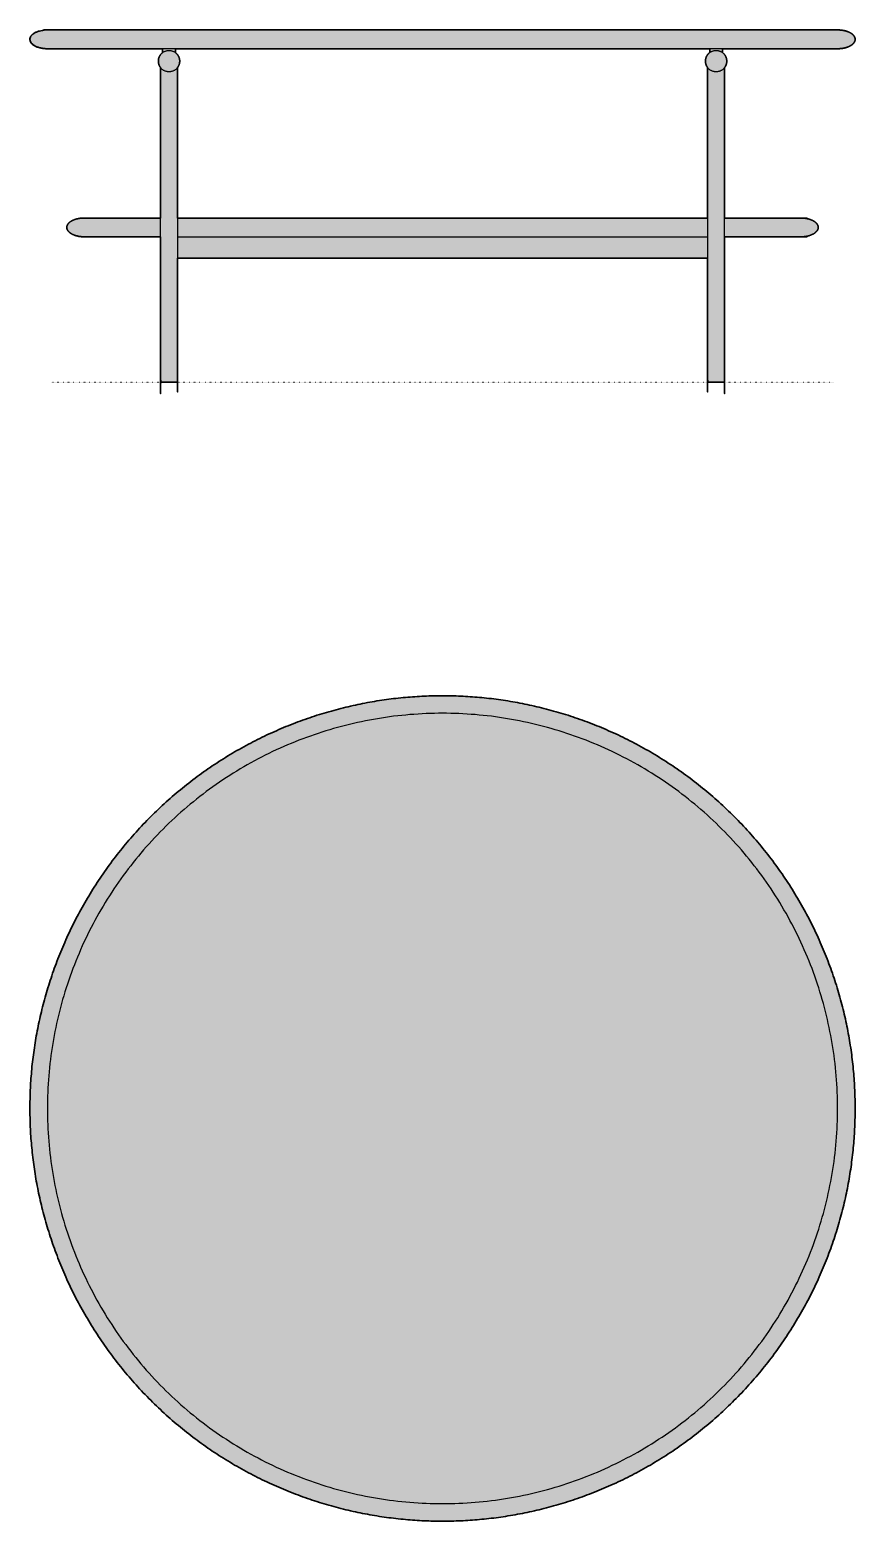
# Model space of a CAD drawing. Header units: millimetres. Extents: x -25 to 2130, y -1332 to 412.
# Drawn here: x -25 to 941, y -1332 to 412 of the extents above; entities that cross this region are included whole.
import ezdxf

# ---------------------------------------------------------------- set-up
doc = ezdxf.new("R2010")
doc.units = ezdxf.units.MM
doc.linetypes.add('Dots', pattern=[1, 0, -1])
doc.layers.add('Blocks', color=7, linetype='Continuous')
doc.layers.add('Blocks$Fill', color=7, linetype='Continuous', true_color=0xffffff)
for name, color, linetype, lineweight, true_color in [('Blocks$Inner', 7, 'Continuous', 25, 0x007f00), ('Blocks$Outline', 7, 'Continuous', 35, 0xff3f3f), ('Groud', 7, 'Dots', 25, 0x243775)]:
    doc.layers.add(name, color=color, linetype=linetype, lineweight=lineweight, true_color=true_color)

# ---------------------------------------------------------------- blocks, each defined once
blk = doc.blocks.new('Mio Coffee Table Top')
at = {"layer": 'Blocks$Fill'}
blk.add_hatch(color=256, dxfattribs=at).paths.add_polyline_path([(114.7, -28.3), (114.8, -17.6), (115.1, -6.8), (115.7, 4.1), (116.6, 15), (117.7, 26.1), (119.1, 37.2), (120.8, 48.3), (122.7, 59.5), (124.9, 70.7), (127.4, 82), (130.2, 93.2), (133.3, 104.5), (136.7, 115.8), (140.3, 127), (144.3, 138.2), (148.6, 149.4), (153.1, 160.5), (158, 171.5), (163.1, 182.5), (168.6, 193.4), (174.3, 204.2), (180.4, 214.9), (186.7, 225.4), (193.3, 235.8), (200.3, 246.1), (207.4, 256.2), (214.9, 266.2), (222.6, 275.9), (230.6, 285.5), (238.8, 294.9), (247.3, 304.1), (256.1, 313), (265, 321.8), (274.2, 330.2), (283.6, 338.5), (293.1, 346.5), (302.9, 354.2), (312.9, 361.6), (323, 368.8), (333.2, 375.7), (343.7, 382.4), (354.2, 388.7), (364.9, 394.7), (375.7, 400.5), (386.6, 406), (397.6, 411.1), (408.6, 416), (419.7, 420.5), (430.9, 424.8), (442.1, 428.8), (453.3, 432.4), (464.6, 435.8), (475.8, 438.9), (487.1, 441.7), (498.3, 444.2), (509.6, 446.4), (520.8, 448.3), (531.9, 450), (543, 451.3), (554, 452.5), (565, 453.3), (575.9, 453.9), (586.7, 454.3), (597.4, 454.4), (608.1, 454.3), (618.9, 453.9), (629.8, 453.3), (640.8, 452.5), (651.8, 451.3), (662.9, 450), (674.1, 448.3), (685.3, 446.4), (696.5, 444.2), (707.7, 441.7), (719, 438.9), (730.3, 435.8), (741.5, 432.4), (752.7, 428.8), (764, 424.8), (775.1, 420.5), (786.2, 416), (797.3, 411.1), (808.3, 406), (819.1, 400.5), (829.9, 394.7), (840.6, 388.7), (851.2, 382.4), (861.6, 375.7), (871.9, 368.8), (882, 361.6), (891.9, 354.2), (901.7, 346.5), (911.3, 338.5), (920.7, 330.2), (929.8, 321.8), (938.8, 313), (947.5, 304.1), (956, 294.9), (964.2, 285.5), (972.2, 275.9), (979.9, 266.2), (987.4, 256.2), (994.6, 246.1), (1001.5, 235.8), (1008.1, 225.4), (1014.4, 214.9), (1020.5, 204.2), (1026.2, 193.4), (1031.7, 182.5), (1036.9, 171.5), (1041.7, 160.5), (1046.3, 149.4), (1050.5, 138.2), (1054.5, 127), (1058.2, 115.8), (1061.5, 104.5), (1064.6, 93.2), (1067.4, 82), (1069.9, 70.7), (1072.1, 59.5), (1074.1, 48.3), (1075.7, 37.2), (1077.1, 26.1), (1078.2, 15), (1079.1, 4.1), (1079.7, -6.8), (1080.1, -17.6), (1080.2, -28.3), (1080.1, -39), (1079.7, -49.9), (1079.1, -60.7), (1078.2, -71.7), (1077.1, -82.7), (1075.7, -93.8), (1074.1, -105), (1072.1, -116.2), (1069.9, -127.4), (1067.4, -138.6), (1064.6, -149.9), (1061.5, -161.2), (1058.2, -172.4), (1054.5, -183.7), (1050.5, -194.9), (1046.3, -206), (1041.7, -217.1), (1036.9, -228.2), (1031.7, -239.2), (1026.2, -250.1), (1020.5, -260.9), (1014.4, -271.5), (1008.1, -282.1), (1001.5, -292.5), (994.6, -302.8), (987.4, -312.9), (979.9, -322.8), (972.2, -332.6), (964.2, -342.2), (956, -351.6), (947.5, -360.7), (938.8, -369.7), (929.8, -378.4), (920.7, -386.9), (911.3, -395.1), (901.7, -403.1), (891.9, -410.8), (882, -418.3), (871.9, -425.5), (861.6, -432.4), (851.2, -439), (840.6, -445.4), (829.9, -451.4), (819.1, -457.2), (808.3, -462.6), (797.3, -467.8), (786.2, -472.6), (775.1, -477.2), (764, -481.5), (752.7, -485.4), (741.5, -489.1), (730.3, -492.5), (719, -495.5), (707.7, -498.3), (696.5, -500.8), (685.3, -503), (674.1, -505), (662.9, -506.6), (651.8, -508), (640.8, -509.1), (629.8, -510), (618.9, -510.6), (608.1, -511), (597.4, -511.1), (586.7, -511), (575.9, -510.6), (565, -510), (554, -509.1), (543, -508), (531.9, -506.6), (520.8, -505), (509.6, -503), (498.3, -500.8), (487.1, -498.3), (475.8, -495.5), (464.6, -492.5), (453.3, -489.1), (442.1, -485.4), (430.9, -481.5), (419.7, -477.2), (408.6, -472.6), (397.6, -467.8), (386.6, -462.6), (375.7, -457.2), (364.9, -451.4), (354.2, -445.4), (343.7, -439), (333.2, -432.4), (323, -425.5), (312.9, -418.3), (302.9, -410.8), (293.1, -403.1), (283.6, -395.1), (274.2, -386.9), (265, -378.4), (256.1, -369.7), (247.3, -360.7), (238.8, -351.6), (230.6, -342.2), (222.6, -332.6), (214.9, -322.8), (207.4, -312.9), (200.3, -302.8), (193.3, -292.5), (186.7, -282.1), (180.4, -271.5), (174.3, -260.9), (168.6, -250.1), (163.1, -239.2), (158, -228.2), (153.1, -217.1), (148.6, -206), (144.3, -194.9), (140.3, -183.7), (136.7, -172.4), (133.3, -161.2), (130.2, -149.9), (127.4, -138.6), (124.9, -127.4), (122.7, -116.2), (120.8, -105), (119.1, -93.8), (117.7, -82.7), (116.6, -71.7), (115.7, -60.7), (115.1, -49.9), (114.8, -39)], flags=0)
at = {"layer": 'Blocks$Inner'}
for points, knots in [([(114.7, -28.3), (114.7, 171.6), (256.1, 313), (397.5, 454.4), (597.4, 454.4), (797.4, 454.4), (938.8, 313), (1080.2, 171.6), (1080.2, -28.3)], [1599.722598, 1599.722598, 1599.722598, 1999.653247, 1999.653247, 2399.583896, 2399.583896, 2799.514546, 2799.514546, 3199.445195, 3199.445195, 3199.445195]), ([(1080.2, -28.3), (1080.2, -228.3), (938.8, -369.7), (797.4, -511.1), (597.4, -511.1), (397.5, -511.1), (256.1, -369.7), (114.7, -228.3), (114.7, -28.3)], [3199.445195, 3199.445195, 3199.445195, 3599.375844, 3599.375844, 3999.306494, 3999.306494, 4399.237143, 4399.237143, 4799.167793, 4799.167793, 4799.167793])]:
    blk.add_rational_spline(points, [1, 0.853553390593, 0.853553390593, 0.853553390593, 1, 0.853553390593, 0.853553390593, 0.853553390593, 1], degree=2, knots=knots, dxfattribs=at)
for points in [[(1059.7, -28.3), (1059.7, -2.9), (1055.4, 48.1), (1036.6, 122.4), (1005.8, 192.7), (963.9, 256.9), (911.9, 313.3), (851.4, 360.4), (783.9, 396.9), (711.4, 421.8), (635.8, 434.4), (559.1, 434.4), (483.4, 421.8), (410.9, 396.9), (343.4, 360.4), (282.9, 313.3), (231, 256.9), (189, 192.7), (158.2, 122.4), (139.4, 48.1), (135.2, -2.9), (135.2, -28.3)], [(135.2, -28.3), (135.2, -53.8), (139.4, -104.8), (158.2, -179.1), (189, -249.3), (231, -313.5), (282.9, -370), (343.4, -417.1), (410.9, -453.6), (483.4, -478.5), (559.1, -491.1), (635.8, -491.1), (711.4, -478.5), (783.9, -453.6), (851.4, -417.1), (911.9, -370), (963.9, -313.5), (1005.8, -249.3), (1036.6, -179.1), (1055.4, -104.8), (1059.7, -53.8), (1059.7, -28.3)]]:
    blk.add_open_spline(points, degree=3, dxfattribs=at)
at = {"layer": 'Blocks$Outline'}
for points, knots in [([(114.7, -28.3), (114.7, 171.6), (256.1, 313), (397.5, 454.4), (597.4, 454.4), (797.4, 454.4), (938.8, 313), (1080.2, 171.6), (1080.2, -28.3)], [1599.722598, 1599.722598, 1599.722598, 1999.653247, 1999.653247, 2399.583896, 2399.583896, 2799.514546, 2799.514546, 3199.445195, 3199.445195, 3199.445195]), ([(1080.2, -28.3), (1080.2, -228.3), (938.8, -369.7), (797.4, -511.1), (597.4, -511.1), (397.5, -511.1), (256.1, -369.7), (114.7, -228.3), (114.7, -28.3)], [0, 0, 0, 399.930649, 399.930649, 799.861299, 799.861299, 1199.791948, 1199.791948, 1599.722598, 1599.722598, 1599.722598])]:
    blk.add_rational_spline(points, [1, 0.853553390593, 0.853553390593, 0.853553390593, 1, 0.853553390593, 0.853553390593, 0.853553390593, 1], degree=2, knots=knots, dxfattribs=at)
blk = doc.blocks.new('Mio Coffee Table Side')
at = {"layer": 'Blocks$Fill'}
h = blk.add_hatch(color=256, dxfattribs=at)
h.paths.add_polyline_path([(785.4, 389.9), (921.1, 389.9), (922, 390), (923, 390), (923.9, 390.1), (924.9, 390.2), (925.8, 390.4), (926.8, 390.5), (927.7, 390.7), (928.7, 390.9), (929.6, 391.2), (930.5, 391.4), (931.4, 391.7), (931.9, 391.9), (932.3, 392), (932.7, 392.2), (933.1, 392.4), (933.5, 392.6), (933.9, 392.8), (934.3, 393), (934.7, 393.2), (935.1, 393.4), (935.4, 393.6), (935.8, 393.8), (936.1, 394), (936.5, 394.2), (936.8, 394.5), (937.1, 394.7), (937.4, 394.9), (937.7, 395.2), (937.9, 395.4), (938.2, 395.6), (938.4, 395.9), (938.7, 396.1), (938.9, 396.4), (939.1, 396.6), (939.3, 396.9), (939.4, 397), (939.5, 397.1), (939.5, 397.3), (939.6, 397.4), (939.7, 397.5), (939.8, 397.7), (939.9, 397.8), (939.9, 397.9), (940, 398), (940.1, 398.2), (940.1, 398.3), (940.2, 398.4), (940.2, 398.6), (940.3, 398.7), (940.3, 398.8), (940.4, 398.9), (940.4, 399.1), (940.5, 399.2), (940.5, 399.3), (940.5, 399.4), (940.6, 399.6), (940.6, 399.7), (940.6, 399.8), (940.6, 399.9), (940.7, 400.1), (940.7, 400.2), (940.7, 400.3), (940.7, 400.4), (940.7, 400.6), (940.7, 400.7), (940.7, 400.8), (940.7, 400.9), (940.7, 401.1), (940.7, 401.2), (940.7, 401.3), (940.7, 401.4), (940.7, 401.5), (940.7, 401.7), (940.7, 401.8), (940.6, 401.9), (940.6, 402), (940.6, 402.2), (940.6, 402.3), (940.5, 402.4), (940.5, 402.6), (940.5, 402.7), (940.4, 402.8), (940.4, 402.9), (940.3, 403.1), (940.3, 403.2), (940.2, 403.3), (940.2, 403.4), (940.1, 403.6), (940.1, 403.7), (940, 403.8), (939.9, 404), (939.9, 404.1), (939.8, 404.2), (939.7, 404.3), (939.6, 404.5), (939.5, 404.6), (939.5, 404.7), (939.4, 404.9), (939.3, 405), (939.1, 405.2), (938.9, 405.5), (938.7, 405.7), (938.4, 406), (938.2, 406.2), (937.9, 406.5), (937.7, 406.7), (937.4, 407), (937.1, 407.2), (936.8, 407.4), (936.5, 407.6), (936.1, 407.9), (935.8, 408.1), (935.4, 408.3), (935.1, 408.5), (934.7, 408.7), (934.3, 408.9), (933.9, 409.1), (933.5, 409.3), (933.1, 409.5), (932.7, 409.7), (932.3, 409.8), (931.9, 410), (931.4, 410.1), (930.5, 410.4), (929.6, 410.7), (928.7, 410.9), (927.7, 411.2), (926.8, 411.4), (925.8, 411.5), (924.9, 411.6), (923.9, 411.8), (923, 411.8), (922, 411.9), (921.1, 411.9), (920.2, 411.9), (920.2, 411.9), (-5.2, 411.9), (-6.1, 411.9), (-7.1, 411.8), (-8, 411.8), (-9, 411.6), (-9.9, 411.5), (-10.9, 411.4), (-11.8, 411.2), (-12.8, 410.9), (-13.7, 410.7), (-14.6, 410.4), (-15.5, 410.1), (-15.9, 410), (-16.4, 409.8), (-16.8, 409.7), (-17.2, 409.5), (-17.6, 409.3), (-18, 409.1), (-18.4, 408.9), (-18.8, 408.7), (-19.2, 408.5), (-19.5, 408.3), (-19.9, 408.1), (-20.2, 407.9), (-20.5, 407.6), (-20.9, 407.4), (-21.2, 407.2), (-21.5, 407), (-21.7, 406.7), (-22, 406.5), (-22.3, 406.2), (-22.5, 406), (-22.7, 405.7), (-23, 405.5), (-23.2, 405.2), (-23.4, 405), (-23.5, 404.9), (-23.5, 404.7), (-23.6, 404.6), (-23.7, 404.5), (-23.8, 404.3), (-23.9, 404.2), (-23.9, 404.1), (-24, 404), (-24.1, 403.8), (-24.1, 403.7), (-24.2, 403.6), (-24.3, 403.4), (-24.3, 403.3), (-24.4, 403.2), (-24.4, 403.1), (-24.5, 402.9), (-24.5, 402.8), (-24.5, 402.7), (-24.6, 402.6), (-24.6, 402.4), (-24.6, 402.3), (-24.7, 402.2), (-24.7, 402), (-24.7, 401.9), (-24.7, 401.8), (-24.8, 401.7), (-24.8, 401.5), (-24.8, 401.4), (-24.8, 401.3), (-24.8, 401.2), (-24.8, 401.1), (-24.8, 400.9), (-24.8, 400.8), (-24.8, 400.7), (-24.8, 400.6), (-24.8, 400.4), (-24.8, 400.3), (-24.8, 400.2), (-24.7, 400.1), (-24.7, 399.9), (-24.7, 399.8), (-24.7, 399.7), (-24.6, 399.6), (-24.6, 399.4), (-24.6, 399.3), (-24.5, 399.2), (-24.5, 399.1), (-24.5, 398.9), (-24.4, 398.8), (-24.4, 398.7), (-24.3, 398.6), (-24.3, 398.4), (-24.2, 398.3), (-24.1, 398.2), (-24.1, 398), (-24, 397.9), (-23.9, 397.8), (-23.9, 397.7), (-23.8, 397.5), (-23.7, 397.4), (-23.6, 397.3), (-23.5, 397.1), (-23.5, 397), (-23.4, 396.9), (-23.2, 396.6), (-23, 396.4), (-22.7, 396.1), (-22.5, 395.9), (-22.3, 395.6), (-22, 395.4), (-21.7, 395.2), (-21.5, 394.9), (-21.2, 394.7), (-20.9, 394.5), (-20.5, 394.2), (-20.2, 394), (-19.9, 393.8), (-19.5, 393.6), (-19.2, 393.4), (-18.8, 393.2), (-18.4, 393), (-18, 392.8), (-17.6, 392.6), (-17.2, 392.4), (-16.8, 392.2), (-16.4, 392), (-15.9, 391.9), (-15.5, 391.7), (-14.6, 391.4), (-13.7, 391.2), (-12.8, 390.9), (-11.8, 390.7), (-10.9, 390.5), (-9.9, 390.4), (-9, 390.2), (-8, 390.1), (-7.1, 390), (-6.1, 390), (-5.2, 389.9), (8.2, 389.9), (8.6, 389.9), (130.5, 389.9), (130.5, 385.5), (130.2, 385.2), (129.9, 385), (129.6, 384.7), (129.3, 384.5), (129.1, 384.2), (128.8, 383.9), (128.5, 383.7), (128.3, 383.4), (128.1, 383.1), (127.8, 382.8), (127.6, 382.5), (127.4, 382.1), (127.2, 381.8), (127, 381.5), (126.9, 381.2), (126.7, 380.8), (126.5, 380.5), (126.4, 380.2), (126.3, 379.8), (126.1, 379.5), (126, 379.1), (125.9, 378.8), (125.8, 378.5), (125.7, 378.1), (125.7, 377.8), (125.6, 377.4), (125.6, 377.1), (125.5, 376.8), (125.5, 376.4), (125.5, 376.1), (125.5, 375.8), (125.5, 375.4), (125.5, 375.2), (125.5, 375), (125.5, 374.7), (125.5, 374.5), (125.5, 374.3), (125.5, 374), (125.6, 373.8), (125.6, 373.6), (125.6, 373.3), (125.7, 373.1), (125.7, 372.8), (125.8, 372.6), (125.8, 372.4), (125.9, 372.1), (126, 371.9), (126, 371.6), (126.1, 371.4), (126.2, 371.1), (126.3, 370.9), (126.4, 370.7), (126.5, 370.4), (126.6, 370.2), (126.7, 370), (126.8, 369.7), (127, 369.5), (127.1, 369.3), (127.2, 369), (127.4, 368.8), (127.5, 368.6), (127.6, 368.4), (127.8, 368.2), (128, 367.9), (128, 191.9), (38.9, 191.9), (38.9, 191.9), (38, 191.9), (37.1, 191.9), (36.1, 191.8), (35.2, 191.8), (34.2, 191.6), (33.3, 191.5), (32.3, 191.4), (31.4, 191.2), (30.4, 190.9), (29.5, 190.7), (28.6, 190.4), (27.7, 190.1), (27.3, 190), (26.8, 189.8), (26.4, 189.7), (26, 189.5), (25.6, 189.3), (25.2, 189.1), (24.8, 188.9), (24.4, 188.7), (24, 188.5), (23.7, 188.3), (23.3, 188.1), (23, 187.9), (22.7, 187.6), (22.4, 187.4), (22, 187.2), (21.8, 187), (21.5, 186.7), (21.2, 186.5), (20.9, 186.2), (20.7, 186), (20.5, 185.7), (20.2, 185.5), (20, 185.2), (19.8, 185), (19.8, 184.9), (19.7, 184.7), (19.6, 184.6), (19.5, 184.5), (19.4, 184.3), (19.3, 184.2), (19.3, 184.1), (19.2, 184), (19.1, 183.8), (19.1, 183.7), (19, 183.6), (19, 183.4), (18.9, 183.3), (18.8, 183.2), (18.8, 183.1), (18.8, 182.9), (18.7, 182.8), (18.7, 182.7), (18.6, 182.6), (18.6, 182.4), (18.6, 182.3), (18.5, 182.2), (18.5, 182), (18.5, 181.9), (18.5, 181.8), (18.5, 181.7), (18.4, 181.5), (18.4, 181.4), (18.4, 181.3), (18.4, 181.2), (18.4, 181.1), (18.4, 180.9), (18.4, 180.8), (18.4, 180.7), (18.4, 180.6), (18.4, 180.4), (18.4, 180.3), (18.5, 180.2), (18.5, 180.1), (18.5, 179.9), (18.5, 179.8), (18.5, 179.7), (18.6, 179.6), (18.6, 179.4), (18.6, 179.3), (18.7, 179.2), (18.7, 179.1), (18.8, 178.9), (18.8, 178.8), (18.8, 178.7), (18.9, 178.6), (19, 178.4), (19, 178.3), (19.1, 178.2), (19.1, 178), (19.2, 177.9), (19.3, 177.8), (19.3, 177.7), (19.4, 177.5), (19.5, 177.4), (19.6, 177.3), (19.7, 177.1), (19.8, 177), (19.8, 176.9), (20, 176.6), (20.2, 176.4), (20.5, 176.1), (20.7, 175.9), (20.9, 175.6), (21.2, 175.4), (21.5, 175.2), (21.8, 174.9), (22, 174.7), (22.4, 174.5), (22.7, 174.2), (23, 174), (23.3, 173.8), (23.7, 173.6), (24, 173.4), (24.4, 173.2), (24.8, 173), (25.2, 172.8), (25.6, 172.6), (26, 172.4), (26.4, 172.2), (26.8, 172), (27.3, 171.9), (27.7, 171.7), (28.6, 171.4), (29.5, 171.2), (30.4, 170.9), (31.4, 170.7), (32.3, 170.5), (33.3, 170.4), (34.2, 170.2), (35.2, 170.1), (36.1, 170), (37.1, 170), (38, 169.9), (128, 169.9), (128, -0.1), (128, -0.1), (148, -0.1), (148, -0.1), (148, 144.9), (768, 144.9), (768, -0.1), (768, -0.1), (788, -0.1), (788, -0.1), (788, 169.9), (877, 169.9), (877, 169.9), (877, 169.9), (877.9, 169.9), (878.8, 170), (879.8, 170), (880.7, 170.1), (881.7, 170.2), (882.6, 170.4), (883.6, 170.5), (884.5, 170.7), (885.5, 170.9), (886.4, 171.2), (887.3, 171.4), (888.2, 171.7), (888.7, 171.9), (889.1, 172), (889.5, 172.2), (889.9, 172.4), (890.3, 172.6), (890.7, 172.8), (891.1, 173), (891.5, 173.2), (891.9, 173.4), (892.2, 173.6), (892.6, 173.8), (892.9, 174), (893.2, 174.2), (893.6, 174.5), (893.9, 174.7), (894.2, 174.9), (894.4, 175.2), (894.7, 175.4), (895, 175.6), (895.2, 175.9), (895.4, 176.1), (895.7, 176.4), (895.9, 176.6), (896.1, 176.9), (896.2, 177), (896.2, 177.1), (896.3, 177.3), (896.4, 177.4), (896.5, 177.5), (896.6, 177.7), (896.6, 177.8), (896.7, 177.9), (896.8, 178), (896.8, 178.2), (896.9, 178.3), (897, 178.4), (897, 178.6), (897.1, 178.7), (897.1, 178.8), (897.2, 178.9), (897.2, 179.1), (897.2, 179.2), (897.3, 179.3), (897.3, 179.4), (897.3, 179.6), (897.4, 179.7), (897.4, 179.8), (897.4, 179.9), (897.4, 180.1), (897.5, 180.2), (897.5, 180.3), (897.5, 180.4), (897.5, 180.6), (897.5, 180.7), (897.5, 180.8), (897.5, 180.9), (897.5, 181.1), (897.5, 181.2), (897.5, 181.3), (897.5, 181.4), (897.5, 181.5), (897.5, 181.7), (897.4, 181.8), (897.4, 181.9), (897.4, 182), (897.4, 182.2), (897.3, 182.3), (897.3, 182.4), (897.3, 182.6), (897.2, 182.7), (897.2, 182.8), (897.2, 182.9), (897.1, 183.1), (897.1, 183.2), (897, 183.3), (897, 183.4), (896.9, 183.6), (896.8, 183.7), (896.8, 183.8), (896.7, 184), (896.6, 184.1), (896.6, 184.2), (896.5, 184.3), (896.4, 184.5), (896.3, 184.6), (896.2, 184.7), (896.2, 184.9), (896.1, 185), (895.9, 185.2), (895.7, 185.5), (895.4, 185.7), (895.2, 186), (895, 186.2), (894.7, 186.5), (894.4, 186.7), (894.2, 187), (893.9, 187.2), (893.6, 187.4), (893.2, 187.6), (892.9, 187.9), (892.6, 188.1), (892.2, 188.3), (891.9, 188.5), (891.5, 188.7), (891.1, 188.9), (890.7, 189.1), (890.3, 189.3), (889.9, 189.5), (889.5, 189.7), (889.1, 189.8), (888.7, 190), (888.2, 190.1), (887.3, 190.4), (886.4, 190.7), (885.5, 190.9), (884.5, 191.2), (883.6, 191.4), (882.6, 191.5), (881.7, 191.6), (880.7, 191.8), (879.8, 191.8), (878.8, 191.9), (877.9, 191.9), (788, 191.9), (788, 367.9), (788.1, 368.2), (788.3, 368.4), (788.4, 368.6), (788.6, 368.8), (788.7, 369), (788.8, 369.3), (789, 369.5), (789.1, 369.7), (789.2, 370), (789.3, 370.2), (789.4, 370.4), (789.5, 370.7), (789.6, 370.9), (789.7, 371.1), (789.8, 371.4), (789.9, 371.6), (789.9, 371.9), (790, 372.1), (790.1, 372.4), (790.1, 372.6), (790.2, 372.8), (790.2, 373.1), (790.3, 373.3), (790.3, 373.6), (790.3, 373.8), (790.4, 374), (790.4, 374.3), (790.4, 374.5), (790.4, 374.7), (790.4, 375), (790.5, 375.2), (790.5, 375.4), (790.5, 375.8), (790.4, 376.1), (790.4, 376.4), (790.4, 376.8), (790.3, 377.1), (790.3, 377.4), (790.2, 377.8), (790.2, 378.1), (790.1, 378.5), (790, 378.8), (789.9, 379.1), (789.8, 379.5), (789.7, 379.8), (789.5, 380.2), (789.4, 380.5), (789.2, 380.8), (789.1, 381.2), (788.9, 381.5), (788.7, 381.8), (788.5, 382.1), (788.3, 382.5), (788.1, 382.8), (787.9, 383.1), (787.6, 383.4), (787.4, 383.7), (787.1, 383.9), (786.9, 384.2), (786.6, 384.5), (786.3, 384.7), (786, 385), (785.7, 385.2), (785.4, 385.5)], flags=0)
h.paths.add_polyline_path([(148, 191.9), (148, 367.9), (148.1, 368.2), (148.3, 368.4), (148.4, 368.6), (148.6, 368.8), (148.7, 369), (148.8, 369.3), (149, 369.5), (149.1, 369.7), (149.2, 370), (149.3, 370.2), (149.4, 370.4), (149.5, 370.7), (149.6, 370.9), (149.7, 371.1), (149.8, 371.4), (149.9, 371.6), (149.9, 371.9), (150, 372.1), (150.1, 372.4), (150.1, 372.6), (150.2, 372.8), (150.2, 373.1), (150.3, 373.3), (150.3, 373.6), (150.3, 373.8), (150.4, 374), (150.4, 374.3), (150.4, 374.5), (150.4, 374.7), (150.4, 375), (150.5, 375.2), (150.5, 375.4), (150.5, 375.8), (150.4, 376.1), (150.4, 376.4), (150.4, 376.8), (150.3, 377.1), (150.3, 377.4), (150.2, 377.8), (150.2, 378.1), (150.1, 378.5), (150, 378.8), (149.9, 379.1), (149.8, 379.5), (149.7, 379.8), (149.5, 380.2), (149.4, 380.5), (149.2, 380.8), (149.1, 381.2), (148.9, 381.5), (148.7, 381.8), (148.5, 382.1), (148.3, 382.5), (148.1, 382.8), (147.9, 383.1), (147.6, 383.4), (147.4, 383.7), (147.1, 383.9), (146.9, 384.2), (146.6, 384.5), (146.3, 384.7), (146, 385), (145.7, 385.2), (145.4, 385.5), (145.4, 389.9), (770.5, 389.9), (770.5, 385.5), (770.2, 385.2), (769.9, 385), (769.6, 384.7), (769.3, 384.5), (769.1, 384.2), (768.8, 383.9), (768.5, 383.7), (768.3, 383.4), (768.1, 383.1), (767.8, 382.8), (767.6, 382.5), (767.4, 382.1), (767.2, 381.8), (767, 381.5), (766.9, 381.2), (766.7, 380.8), (766.5, 380.5), (766.4, 380.2), (766.3, 379.8), (766.1, 379.5), (766, 379.1), (765.9, 378.8), (765.8, 378.5), (765.7, 378.1), (765.7, 377.8), (765.6, 377.4), (765.6, 377.1), (765.5, 376.8), (765.5, 376.4), (765.5, 376.1), (765.5, 375.8), (765.5, 375.4), (765.5, 375.2), (765.5, 375), (765.5, 374.7), (765.5, 374.5), (765.5, 374.3), (765.5, 374), (765.6, 373.8), (765.6, 373.6), (765.6, 373.3), (765.7, 373.1), (765.7, 372.8), (765.8, 372.6), (765.8, 372.4), (765.9, 372.1), (766, 371.9), (766, 371.6), (766.1, 371.4), (766.2, 371.1), (766.3, 370.9), (766.4, 370.7), (766.5, 370.4), (766.6, 370.2), (766.7, 370), (766.8, 369.7), (767, 369.5), (767.1, 369.3), (767.2, 369), (767.4, 368.8), (767.5, 368.6), (767.6, 368.4), (767.8, 368.2), (768, 367.9), (768, 191.9)], flags=0)
at = {"layer": 'Blocks$Inner'}
for points, weights, knots in [([(-4.3, 389.9), (-24.8, 389.9), (-24.8, 400.9), (-24.8, 411.9), (-4.3, 411.9)], [0.999986920928, 0.707113320869, 1, 0.70710808029, 0.999997401805], [0.9990993, 0.9990993, 0.9990993, 1.4990883, 1.4990883, 1.9990862, 1.9990862, 1.9990862]), ([(920.2, 411.9), (940.7, 411.9), (940.7, 400.9), (940.7, 389.9), (920.2, 389.9)], [0.999998532483, 0.707107514947, 1, 0.707109712465, 0.999994137501], [2.998787, 2.998787, 2.998787, 43.015558, 43.015558, 83.032028, 83.032028, 83.032028]), ([(125.5, 375.4), (125.5, 387.9), (138, 387.9), (150.5, 387.9), (150.5, 375.4)], [1, 0.707106781187, 1, 0.707106781187, 1], [39.269908, 39.269908, 39.269908, 58.904862, 58.904862, 78.539816, 78.539816, 78.539816]), ([(765.5, 375.4), (765.5, 387.9), (778, 387.9), (790.5, 387.9), (790.5, 375.4)], [1, 0.707106781187, 1, 0.707106781187, 1], [78.539816, 78.539816, 78.539816, 98.17477, 98.17477, 117.809725, 117.809725, 117.809725]), ([(150.5, 375.4), (150.5, 362.9), (138, 362.9), (125.5, 362.9), (125.5, 375.4)], [1, 0.707106781187, 1, 0.707106781187, 1], [78.539816, 78.539816, 78.539816, 98.17477, 98.17477, 117.809725, 117.809725, 117.809725]), ([(790.5, 375.4), (790.5, 362.9), (778, 362.9), (765.5, 362.9), (765.5, 375.4)], [1, 0.707106781187, 1, 0.707106781187, 1], [39.269908, 39.269908, 39.269908, 58.904862, 58.904862, 78.539816, 78.539816, 78.539816]), ([(38.9, 169.9), (18.4, 169.9), (18.4, 180.9), (18.4, 191.9), (38.9, 191.9)], [0.999986672646, 0.707113445015, 1, 0.707107446355, 0.999998669667], [0.9997499, 0.9997499, 0.9997499, 1.4997402, 1.4997402, 1.9997408, 1.9997408, 1.9997408]), ([(877, 191.9), (897.5, 191.9), (897.5, 180.9), (897.5, 169.9), (877, 169.9)], [0.999994267563, 0.707109647433, 1, 0.707106781187, 1], [-0.00025, -0.00025, -0.00025, 40.01618, 40.01618, 80.033001, 80.033001, 80.033001]), ([(148, -0.1), (148, -0.1), (138, -0.1), (128, -0.1), (128, -0.1)], [1, 0.707106781187, 1, 0.707106781187, 1], [0, 0, 0, 15.707963, 15.707963, 31.415927, 31.415927, 31.415927]), ([(768, -0.1), (768, -0.1), (778, -0.1), (788, -0.1), (788, -0.1)], [1, 0.707106781187, 1, 0.707106781187, 1], [0, 0, 0, 15.707963, 15.707963, 31.415927, 31.415927, 31.415927])]:
    blk.add_rational_spline(points, weights, degree=2, knots=knots, dxfattribs=at)
for points, knots in [([(-4.3, 411.9), (-4.3, 411.9), (0, 411.9), (18.8, 411.9), (49.6, 411.9), (91.5, 411.9), (143.5, 411.9), (204, 411.9), (271.4, 411.9), (344, 411.9), (419.6, 411.9), (496.3, 411.9), (571.9, 411.9), (644.5, 411.9), (711.9, 411.9), (772.5, 411.9), (824.4, 411.9), (866.3, 411.9), (897.2, 411.9), (915.9, 411.9), (920.2, 411.9), (920.2, 411.9)], [1.9990862, 1.9990862, 1.9990862, 1.9990862, 2.0513874, 2.1040234, 2.1566595, 2.2092955, 2.2619316, 2.3145676, 2.3672036, 2.4198397, 2.4724757, 2.5251118, 2.5777478, 2.6303838, 2.6830199, 2.7356559, 2.788292, 2.840928, 2.893564, 2.9462001, 2.998586, 2.998586, 2.998586, 2.998586]), ([(8.2, 389.9), (5.8, 389.9), (-1.3, 389.9), (-4.3, 389.9), (-4.3, 389.9)], [0.92530119, 0.92530119, 0.92530119, 0.92530119, 0.94671783, 0.99909931, 0.99909931, 0.99909931, 0.99909931]), ([(920.2, 389.9), (920.2, 389.9), (915.9, 389.9), (897.2, 389.9), (866.3, 389.9), (824.4, 389.9), (772.5, 389.9), (711.9, 389.9), (644.5, 389.9), (571.9, 389.9), (496.3, 389.9), (419.6, 389.9), (344, 389.9), (271.4, 389.9), (204, 389.9), (143.5, 389.9), (91.5, 389.9), (49.6, 389.9), (23.2, 389.9), (12, 389.9), (8.6, 389.9)], [83.0320285, 83.0320285, 83.0320285, 83.0320285, 83.0844099, 83.1370415, 83.1896731, 83.2423047, 83.2949363, 83.3475678, 83.4001994, 83.452831, 83.5054626, 83.5580941, 83.6107257, 83.6633573, 83.7159889, 83.7686205, 83.821252, 83.8738836, 83.9265152, 83.9563686, 83.9563686, 83.9563686, 83.9563686]), ([(38.9, 191.9), (38.9, 191.9), (42.8, 191.9), (59.8, 191.9), (87.7, 191.9), (113.3, 191.9), (127.7, 191.9), (128, 191.9)], [1.9997408, 1.9997408, 1.9997408, 1.9997408, 2.0521223, 2.1047539, 2.1573854, 2.210017, 2.2108493, 2.2108493, 2.2108493, 2.2108493]), ([(148, 191.9), (156.3, 191.9), (181.3, 191.9), (227.7, 191.9), (288.9, 191.9), (354.6, 191.9), (423.2, 191.9), (492.7, 191.9), (561.3, 191.9), (627, 191.9), (688.2, 191.9), (734.6, 191.9), (759.6, 191.9), (768, 191.9)], [-0.7650818, -0.7650818, -0.7650818, -0.7650818, -0.7368421, -0.6842105, -0.6315789, -0.5789474, -0.5263158, -0.4736842, -0.4210526, -0.3684211, -0.3157895, -0.2631579, -0.2349178, -0.2349178, -0.2349178, -0.2349178]), ([(788, 191.9), (802.6, 191.9), (828.2, 191.9), (856.1, 191.9), (873.1, 191.9), (877, 191.9), (877, 191.9)], [-0.2113582, -0.2113582, -0.2113582, -0.2113582, -0.1578947, -0.1052632, -0.0526316, -0.0002501, -0.0002501, -0.0002501, -0.0002501]), ([(128.1, 169.9), (127.8, 169.9), (113.3, 169.9), (87.7, 169.9), (59.8, 169.9), (42.8, 169.9), (38.9, 169.9), (38.9, 169.9)], [0.7884612, 0.7884612, 0.7884612, 0.7884612, 0.7894737, 0.8421053, 0.8947368, 0.9473684, 0.9997499, 0.9997499, 0.9997499, 0.9997499]), ([(877, 169.9), (877, 169.9), (873.2, 169.9), (856.1, 169.9), (828.2, 169.9), (802.6, 169.9), (787.9, 169.9)], [80.0330007, 80.0330007, 80.0330007, 80.0330007, 80.0856323, 80.1382639, 80.1908955, 80.2443742, 80.2443742, 80.2443742, 80.2443742])]:
    blk.add_open_spline(points, degree=3, knots=knots, dxfattribs=at)
for points, degree in [([(8.6, 389.9), (8.5, 389.9), (8.3, 389.9), (8.2, 389.9)], 3), ([(130.5, 385.5), (130.5, 389.9)], 1), ([(145.4, 389.9), (145.4, 385.5)], 1), ([(770.5, 389.9), (770.5, 385.5)], 1), ([(785.4, 385.5), (785.4, 389.9)], 1), ([(128, -0.1), (128, 367.9)], 1), ([(148, 367.9), (148, -0.1)], 1), ([(768, 367.9), (768, -0.1)], 1), ([(788, -0.1), (788, 367.9)], 1), ([(148, 169.9), (768, 169.9)], 1), ([(768, 144.9), (148, 144.9)], 1)]:
    blk.add_open_spline(points, degree=degree, dxfattribs=at)
at = {"layer": 'Blocks$Outline'}
for points in [[(130.5, 389.9), (130.5, 385.5)], [(145.4, 385.5), (145.4, 389.9)], [(770.5, 389.9), (770.5, 385.5)], [(785.4, 385.5), (785.4, 389.9)], [(148, 144.9), (768, 144.9)]]:
    blk.add_lwpolyline(points, dxfattribs=at)
for points, weights, degree, knots in [([(785.4, 389.9), (798.7, 389.9), (828, 389.9), (866.3, 389.9), (897.2, 389.9), (915.9, 389.9), (920.2, 389.9), (920.2, 389.9), (932.2, 389.9), (940.7, 394.5), (940.7, 400.9), (940.7, 407.4), (932.2, 411.9), (920.2, 411.9), (920.2, 411.9), (915.9, 411.9), (897.2, 411.9), (866.3, 411.9), (824.4, 411.9), (772.5, 411.9), (711.9, 411.9), (644.5, 411.9), (571.9, 411.9), (496.3, 411.9), (419.6, 411.9), (344, 411.9), (271.4, 411.9), (204, 411.9), (143.5, 411.9), (91.5, 411.9), (49.6, 411.9), (18.8, 411.9), (0, 411.9), (-4.3, 411.9), (-4.3, 411.9), (-16.3, 411.9), (-24.8, 407.4), (-24.8, 400.9), (-24.8, 394.5), (-16.3, 389.9), (-4.3, 389.9), (-4.3, 389.9), (-1.3, 389.9), (5.8, 389.9), (8.2, 389.9), (8.3, 389.9), (8.5, 389.9), (8.6, 389.9)], [1.00000608598, 1.00000608598, 1.00000608598, 1.00000608598, 1.00000608598, 1.00000608598, 1.00000608598, 1.00000608598, 0.804747469593, 0.804749423783, 1.00001194855, 0.804747958753, 0.804747469575, 1.00001048101, 1.00001048101, 1.00001048101, 1.00001048101, 1.00001048101, 1.00001048101, 1.00001048101, 1.00001048101, 1.00001048101, 1.00001048101, 1.00001048101, 1.00001048101, 1.00001048101, 1.00001048101, 1.00001048101, 1.00001048101, 1.00001048101, 1.00001048101, 1.00001048101, 1.00001048101, 1.00001048101, 1.00001048101, 0.80474837949, 0.804749245567, 1.00001307924, 0.804752739331, 0.804748379584, 1, 1, 1, 1, 1, 1, 1, 1], 3, [-83.281185, -83.281185, -83.281185, -83.281185, -83.242305, -83.189673, -83.137042, -83.08441, -83.032028, -83.032028, -83.032028, -43.015558, -43.015558, -43.015558, -2.998787, -2.998787, -2.998787, -2.94639, -2.893743, -2.841097, -2.78845, -2.735804, -2.683157, -2.63051, -2.577864, -2.525217, -2.472571, -2.419924, -2.367277, -2.314631, -2.261984, -2.209338, -2.156691, -2.104044, -2.051398, -1.999086, -1.999086, -1.999086, -1.499088, -1.499088, -1.499088, -0.999099, -0.999099, -0.999099, -0.946718, -0.925301, -0.925301, -0.925301, -0.92394, -0.92394, -0.92394, -0.92394]), ([(148, 367.9), (150.5, 371.3), (150.5, 375.4), (150.5, 381.7), (145.4, 385.5)], [0.857864376269, 0.87867965644, 1, 0.827756456748, 0.858097584539], 2, [-86.672881, -86.672881, -86.672881, -78.539816, -78.539816, -66.992966, -66.992966, -66.992966]), ([(770.5, 385.5), (765.5, 381.7), (765.5, 375.4), (765.5, 371.3), (768, 367.9)], [0.858097584539, 0.827756456748, 1, 0.87867965644, 0.857864376269], 2, [-90.086666, -90.086666, -90.086666, -78.539816, -78.539816, -70.406752, -70.406752, -70.406752]), ([(128, 191.9), (127.7, 191.9), (113.3, 191.9), (87.7, 191.9), (59.8, 191.9), (42.8, 191.9), (38.9, 191.9), (38.9, 191.9), (26.9, 191.9), (18.4, 187.4), (18.4, 180.9), (18.4, 174.5), (26.9, 169.9), (38.9, 169.9), (38.9, 169.9), (42.8, 169.9), (59.8, 169.9), (87.7, 169.9), (113.3, 169.9), (127.7, 169.9), (128, 169.9)], [1.00001199718, 1.00001199718, 1.00001199718, 1.00001199718, 1.00001199718, 1.00001199718, 1.00001199718, 1.00001199718, 0.804748579295, 0.804749022745, 1.00001332753, 0.804753021905, 0.804748579395, 1, 1, 1, 1, 1, 1, 1, 1], 3, [-2.210849, -2.210849, -2.210849, -2.210849, -2.210017, -2.157385, -2.104754, -2.052122, -1.999741, -1.999741, -1.999741, -1.49974, -1.49974, -1.49974, -0.99975, -0.99975, -0.99975, -0.947368, -0.894737, -0.842105, -0.789474, -0.788642, -0.788642, -0.788642, -0.788642]), ([(788, 169.9), (802.6, 169.9), (828.2, 169.9), (856.1, 169.9), (873.2, 169.9), (877, 169.9), (877, 169.9), (889, 169.9), (897.5, 174.5), (897.5, 180.9), (897.5, 187.4), (889, 191.9), (877, 191.9), (877, 191.9), (873.1, 191.9), (856.1, 191.9), (828.2, 191.9), (802.6, 191.9), (788, 191.9)], [1.00000573247, 1.00000573247, 1.00000573247, 1.00000573247, 1.00000573247, 1.00000573247, 1.00000573247, 0.80474246726, 0.80474246726, 1.00000573247, 0.804744378102, 0.804742467279, 1, 1, 1, 1, 1, 1, 1], 3, [-80.244359, -80.244359, -80.244359, -80.244359, -80.190895, -80.138264, -80.085632, -80.033001, -80.033001, -80.033001, -40.01618, -40.01618, -40.01618, 0.00025, 0.00025, 0.00025, 0.052632, 0.105263, 0.157895, 0.211358, 0.211358, 0.211358, 0.211358]), ([(128, 169.9), (128, 84.9), (128, -0.1), (128, -0.1), (138, -0.1), (148, -0.1), (148, -0.1), (148, 72.4), (148, 144.9)], [1, 1, 1, 0.707106781187, 1, 0.707106781187, 1, 1, 1], 2, [-31.973669, -31.973669, -31.973669, -31.415927, -31.415927, -15.707963, -15.707963, 0, 0, 0.475722, 0.475722, 0.475722]), ([(768, 144.9), (768, 72.4), (768, -0.1), (768, -0.1), (778, -0.1), (788, -0.1), (788, -0.1), (788, 84.9), (788, 169.9)], [1, 1, 1, 0.707106781187, 1, 0.707106781187, 1, 1, 1], 2, [-0.475722, -0.475722, -0.475722, 0, 0, 15.707963, 15.707963, 31.415927, 31.415927, 31.973669, 31.973669, 31.973669])]:
    blk.add_rational_spline(points, weights, degree=degree, knots=knots, dxfattribs=at)
for points, knots in [([(8.6, 389.9), (12, 389.9), (23.2, 389.9), (49.6, 389.9), (87.9, 389.9), (117.2, 389.9), (130.5, 389.9)], [-83.9563686, -83.9563686, -83.9563686, -83.9563686, -83.9265152, -83.8738836, -83.821252, -83.7823718, -83.7823718, -83.7823718, -83.7823718]), ([(145.4, 389.9), (164, 389.9), (204.2, 389.9), (271.4, 389.9), (344, 389.9), (419.6, 389.9), (496.3, 389.9), (571.9, 389.9), (644.5, 389.9), (711.7, 389.9), (751.9, 389.9), (770.5, 389.9)], [-83.7681252, -83.7681252, -83.7681252, -83.7681252, -83.7159889, -83.6633573, -83.6107257, -83.5580941, -83.5054626, -83.452831, -83.4001994, -83.3475678, -83.2954315, -83.2954315, -83.2954315, -83.2954315]), ([(768, 191.9), (759.6, 191.9), (734.6, 191.9), (688.2, 191.9), (627, 191.9), (561.3, 191.9), (492.7, 191.9), (423.2, 191.9), (354.6, 191.9), (288.9, 191.9), (227.7, 191.9), (181.3, 191.9), (156.3, 191.9), (148, 191.9)], [0.234918, 0.234918, 0.234918, 0.234918, 0.2631579, 0.3157895, 0.3684211, 0.4210526, 0.4736842, 0.5263158, 0.5789474, 0.6315789, 0.6842105, 0.7368421, 0.7650818, 0.7650818, 0.7650818, 0.7650818])]:
    blk.add_open_spline(points, degree=3, knots=knots, dxfattribs=at)
for points, weights in [([(130.5, 385.5), (125.5, 381.7), (125.5, 375.4)], [0.858097584539, 0.827756456749, 1]), ([(790.5, 375.4), (790.5, 381.7), (785.4, 385.5)], [1, 0.827756456694, 0.858097584558]), ([(125.5, 375.4), (125.5, 371.3), (128, 367.9)], [1, 0.87867965644, 0.857864376269]), ([(788, 367.9), (790.5, 371.3), (790.5, 375.4)], [0.857864376269, 0.87867965644, 1])]:
    blk.add_rational_spline(points, weights, degree=2, dxfattribs=at)
for points in [[(128, 367.9), (128, 279.9), (128, 191.9)], [(148, 191.9), (148, 279.9), (148, 367.9)], [(768, 367.9), (768, 279.9), (768, 191.9)], [(788, 191.9), (788, 279.9), (788, 367.9)]]:
    blk.add_open_spline(points, degree=2, dxfattribs=at)

msp = doc.modelspace()

# ---------------------------------------------------------------- linework, layer by layer
at = {"layer": 'Groud'}
msp.add_lwpolyline([(0, 0), (915.9, 0)], dxfattribs=at)

# ---------------------------------------------------------------- block references
at = {"layer": 'Blocks'}
for name, p in [('Mio Coffee Table Side', (0, 0)), ('Mio Coffee Table Top', (-139.5, -821.3))]:
    msp.add_blockref(name, p, dxfattribs=at)

doc.saveas('drawing.dxf')
